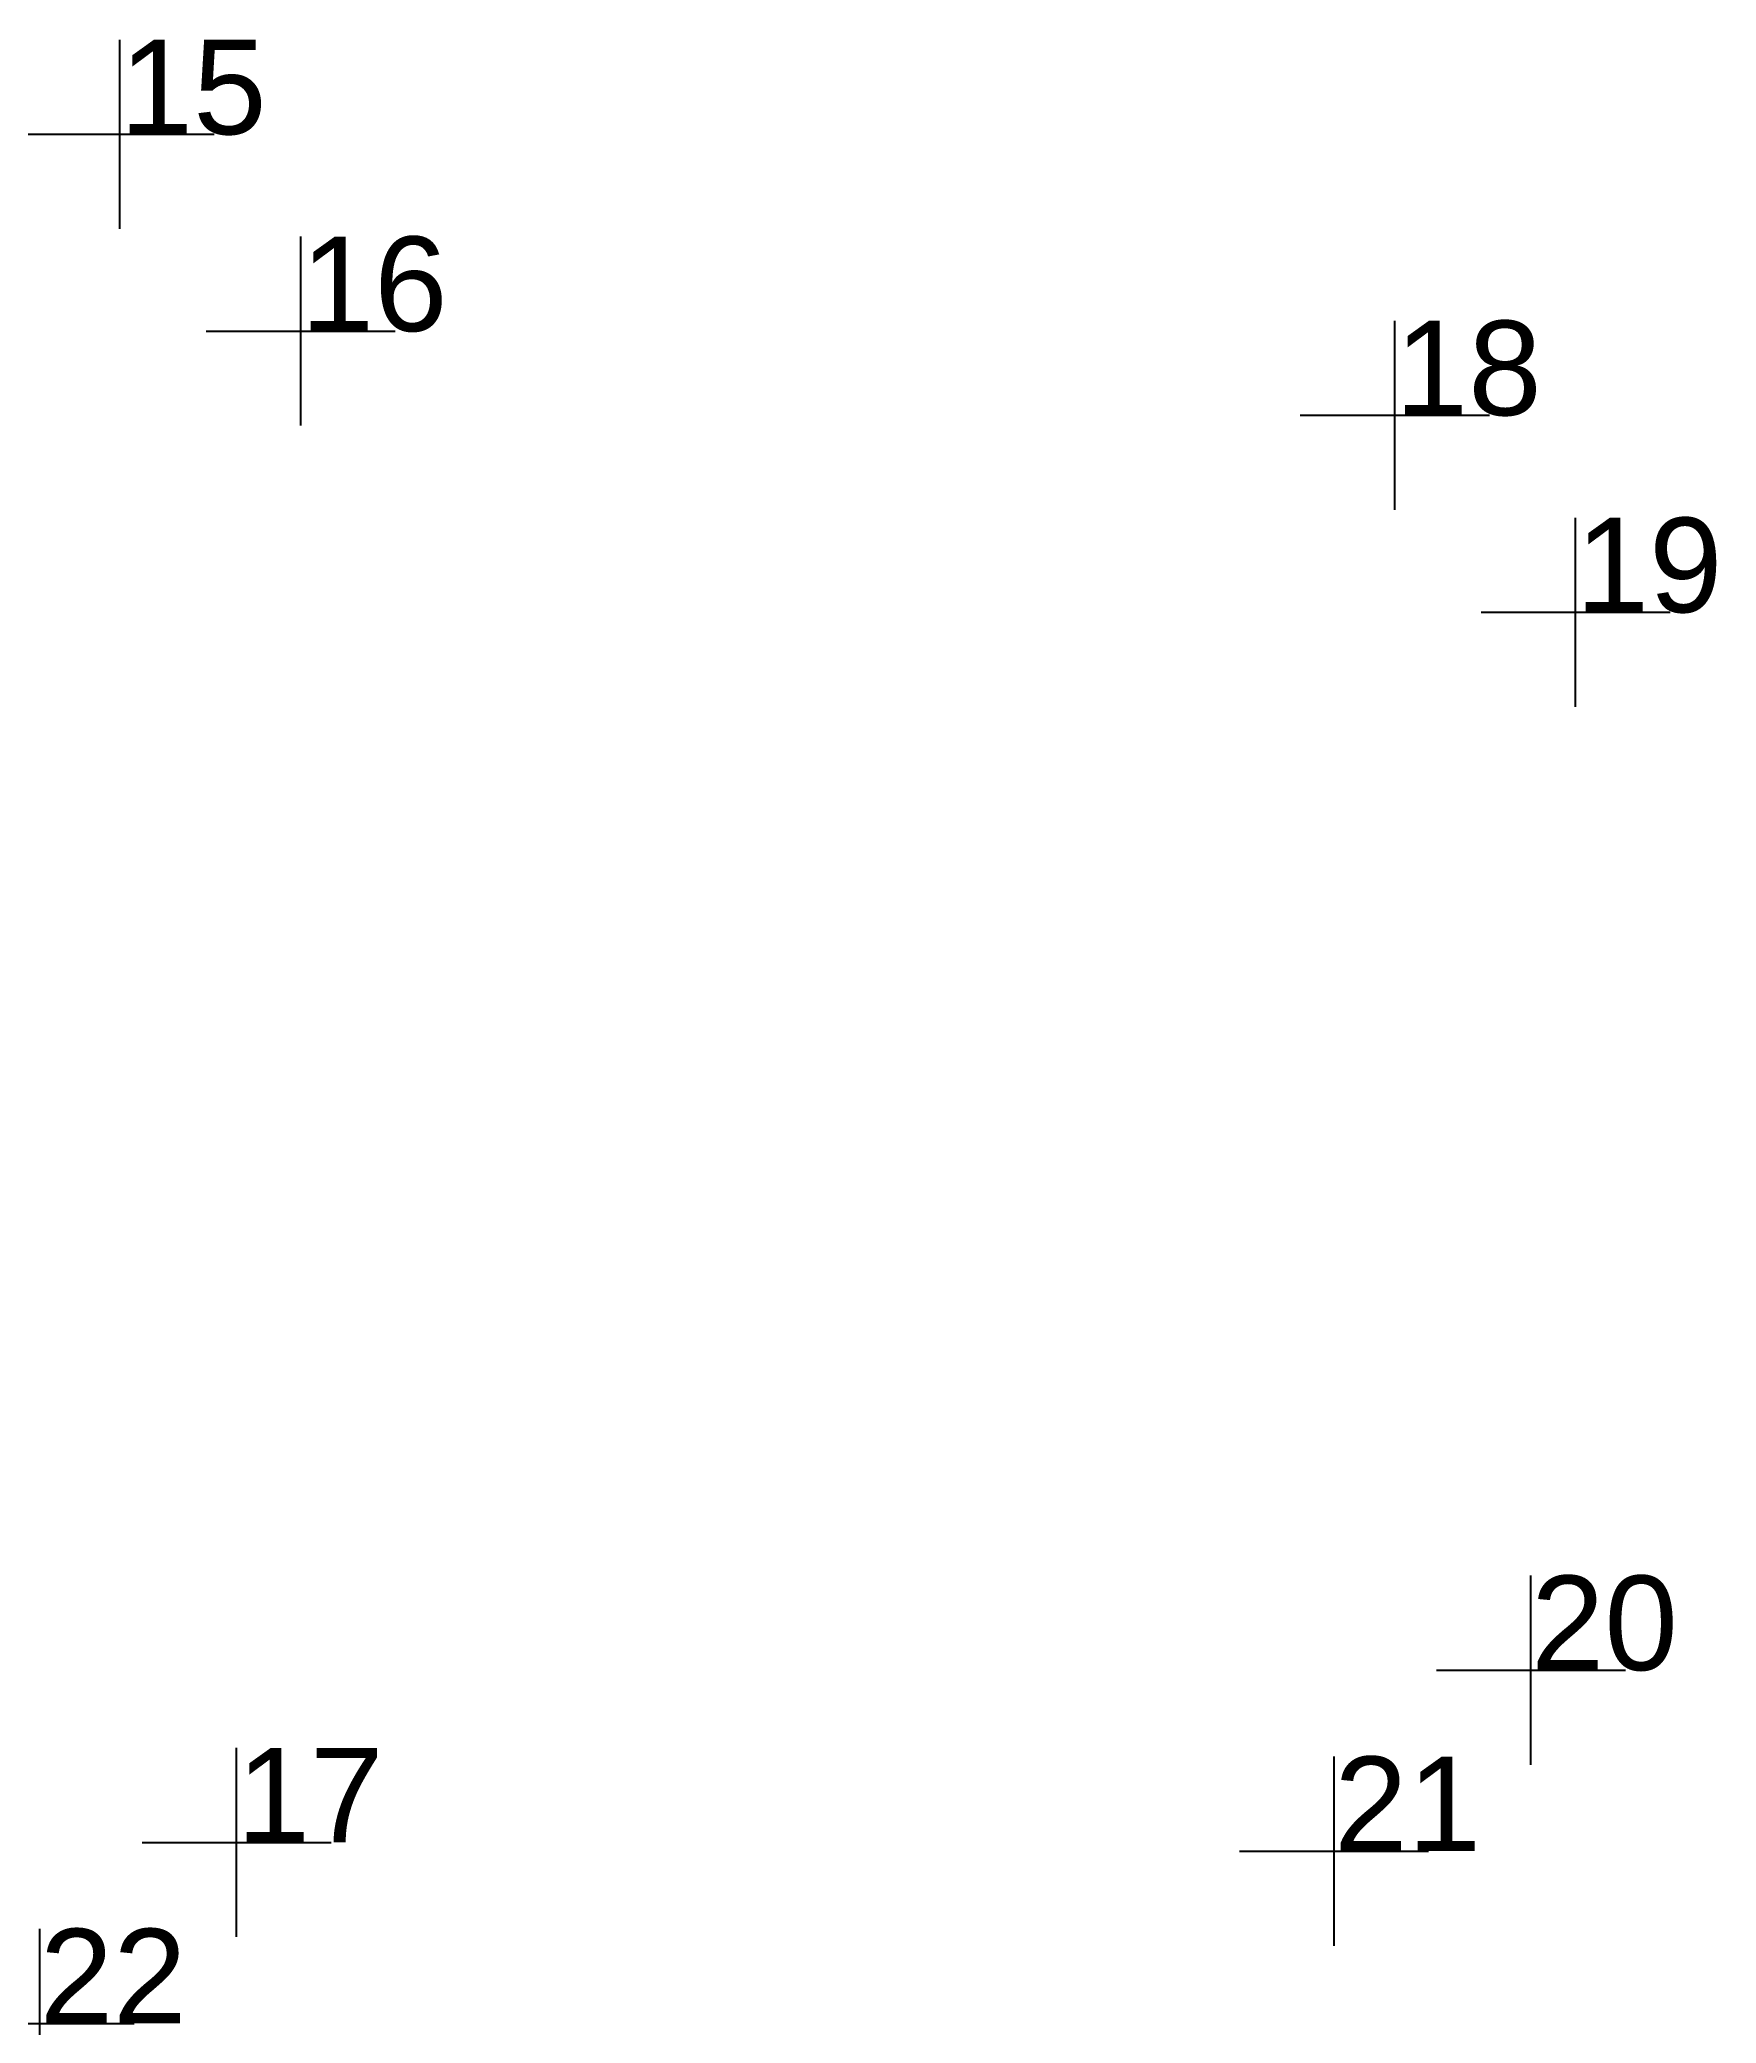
# Model space of a CAD drawing. Header units: metres. Extents: x 140453.8 to 140479.7, y 6402291 to 6402302.2.
# Drawn here: x 140470.79 to 140479.66, y 6402291.04 to 6402301.53 of the extents above.
import ezdxf

# ---------------------------------------------------------------- set-up
doc = ezdxf.new("R2010")
doc.units = ezdxf.units.M
doc.header["$PDMODE"] = 2
doc.header["$PDSIZE"] = 0.5
doc.layers.add('NumText', color=2, linetype='Continuous')
doc.styles.add('Arial', font='arial.ttf', dxfattribs={"height": 2.5})

msp = doc.modelspace()

# ---------------------------------------------------------------- linework, layer by layer
at = {"color": 6}
for p in [(140471.215, 6402301.027), (140472.172, 6402299.986), (140477.958, 6402299.541), (140478.914, 6402298.499), (140478.678, 6402292.904), (140471.833, 6402291.993), (140477.637, 6402291.947), (140470.792, 6402291.036)]:
    msp.add_point(p, dxfattribs=at)

# ---------------------------------------------------------------- texts
at = {"layer": 'NumText', "color": 6, "style": 'Arial'}
for s, p in [('15', (140471.215, 6402301.027)), ('16', (140472.172, 6402299.986)), ('18', (140477.958, 6402299.541)), ('19', (140478.914, 6402298.499)), ('20', (140478.678, 6402292.904)), ('17', (140471.833, 6402291.993)), ('21', (140477.637, 6402291.947)), ('22', (140470.792, 6402291.036))]:
    msp.add_text(s, height=0.5, dxfattribs=at).set_placement(p)

doc.saveas('drawing.dxf')
